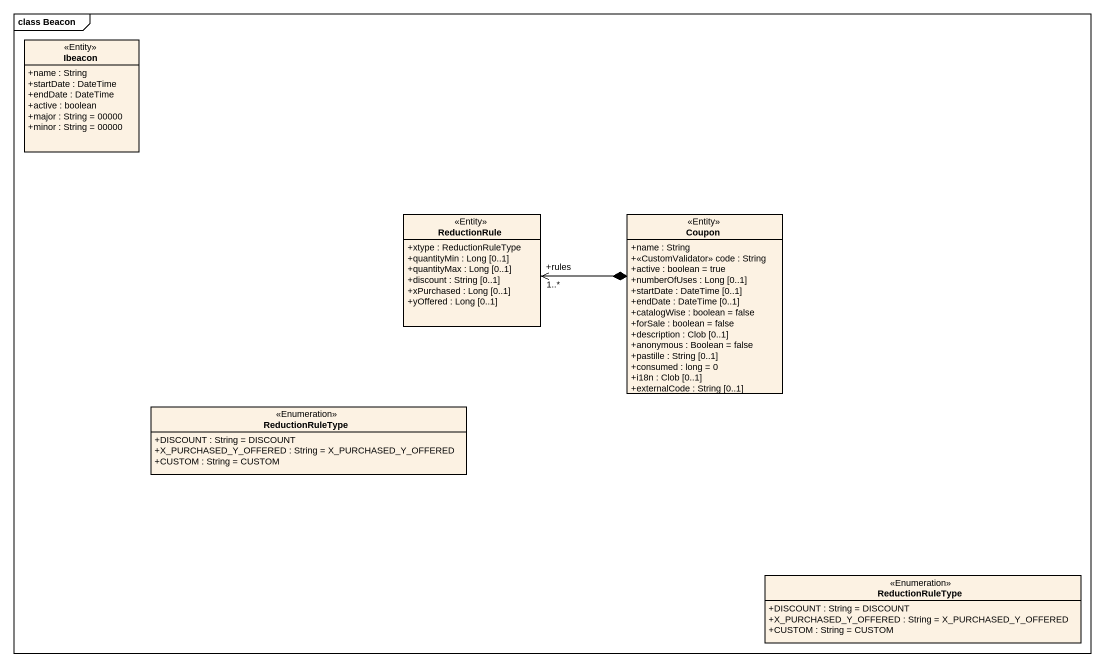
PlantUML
@startuml
mainframe class Beacon
hide circle
hide empty members
skinparam classAttributeIconSize 0
class Ibeacon <<Entity>> {
  +name : String
  +startDate : DateTime
  +endDate : DateTime
  +active : boolean
  +major : String = 00000
  +minor : String = 00000
}
class ReductionRule <<Entity>> {
  +xtype : ReductionRuleType
  +quantityMin : Long [0..1]
  +quantityMax : Long [0..1]
  +discount : String [0..1]
  +xPurchased : Long [0..1]
  +yOffered : Long [0..1]
}
class Coupon <<Entity>> {
  +name : String
  +<<CustomValidator>> code : String
  +active : boolean = true
  +numberOfUses : Long [0..1]
  +startDate : DateTime [0..1]
  +endDate : DateTime [0..1]
  +catalogWise : boolean = false
  +forSale : boolean = false
  +description : Clob [0..1]
  +anonymous : Boolean = false
  +pastille : String [0..1]
  +consumed : long = 0
  +i18n : Clob [0..1]
  +externalCode : String [0..1]
}
class ReductionRuleType <<Enumeration>> {
  +DISCOUNT : String = DISCOUNT
  +X_PURCHASED_Y_OFFERED : String = X_PURCHASED_Y_OFFERED
  +CUSTOM : String = CUSTOM
}
class "ReductionRuleType" as ReductionRuleType_2 <<Enumeration>> {
  +DISCOUNT : String = DISCOUNT
  +X_PURCHASED_Y_OFFERED : String = X_PURCHASED_Y_OFFERED
  +CUSTOM : String = CUSTOM
}
Coupon *-left-> "+rules\n1..*" ReductionRule
@enduml
